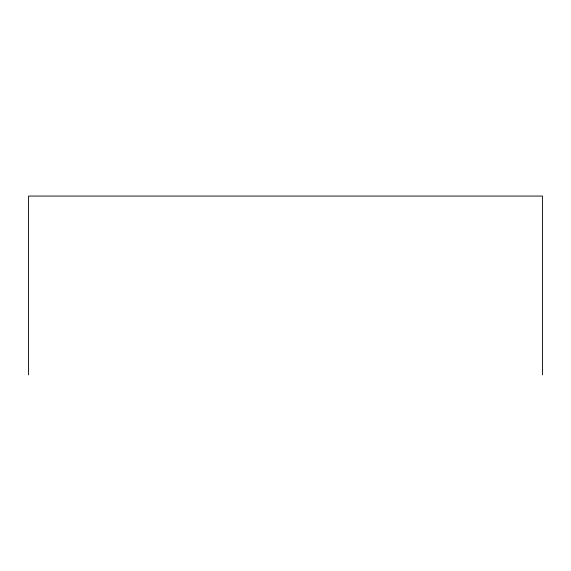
<?xml version="1.0" encoding="UTF-8"?>
<svg xmlns="http://www.w3.org/2000/svg" width="571" height="571" viewBox="0 0 571 571"><rect width="100%" height="100%" fill="white"/><g stroke="black" fill="none" stroke-linecap="round" stroke-linejoin="round"><path stroke-width="0.86" d="M542.45 374.933L542.45 196.067L28.55 196.067L28.55 374.933"/></g></svg>
